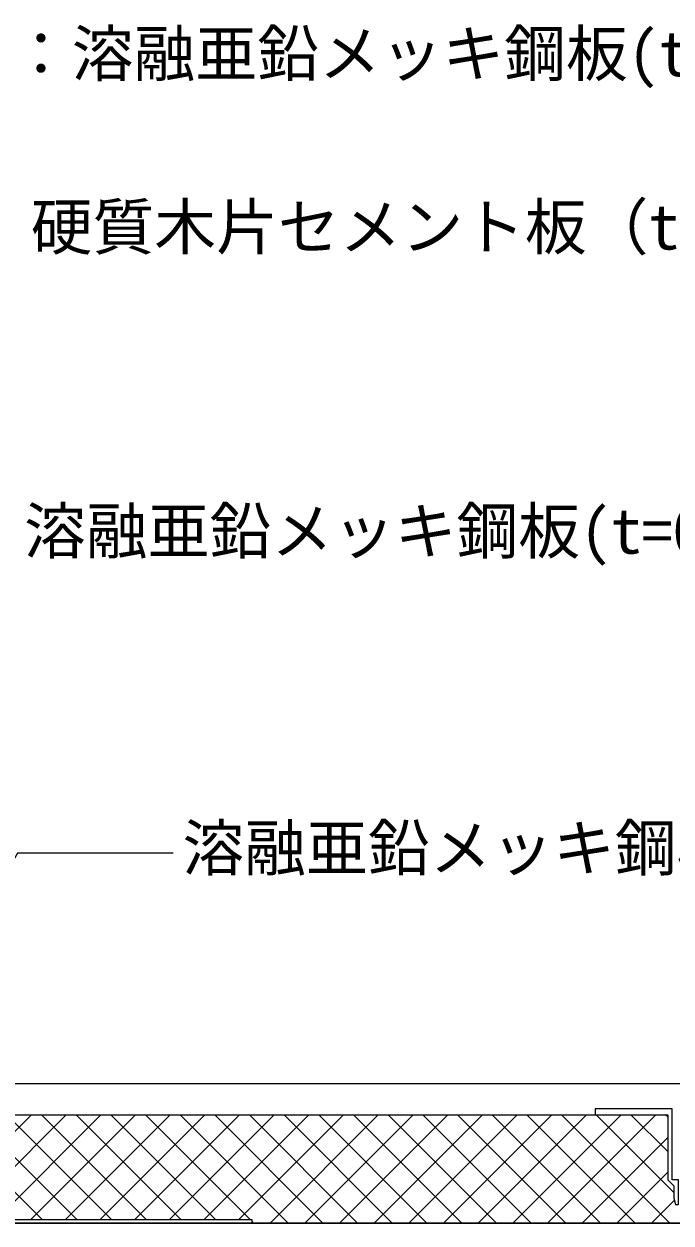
# Model space of a CAD drawing. Units: millimetres, scale not verified. Extents: x -1380 to 1380, y -955 to 955.
# Drawn here: x -369 to -159.5, y -105 to 283 of the extents above; entities that cross this region are included whole.
import ezdxf
from ezdxf.enums import TextEntityAlignment as Align

# ---------------------------------------------------------------- set-up
doc = ezdxf.new("R2010")
doc.units = ezdxf.units.MM
doc.header["$LTSCALE"] = 3
doc.linetypes.add('USER2', pattern=[9.525, 6.35, -3.175])
for name, color, linetype, lineweight in [('0-1_HATCH', 9, 'Continuous', 18), ('0-2_BOUSUI', 1, 'Continuous', 18), ('0-3_MOJI', 7, 'Continuous', 18), ('0-7_dannnetu', 6, 'Continuous', 18), ('0-8_KANAMONO', 5, 'Continuous', 18), ('0-B_dekki', 3, 'USER2', 18), ('0-D_ZATU', 6, 'Continuous', 18)]:
    doc.layers.add(name, color=color, linetype=linetype, lineweight=lineweight)
doc.styles.add('ＭＳ ゴシック', font='')
doc.styles.get('ＭＳ ゴシック').set_extended_font_data('MS Gothic')

msp = doc.modelspace()

# ---------------------------------------------------------------- linework, layer by layer
at = {"layer": '0-1_HATCH'}
for p, q in [((-400.548, -104.011), (-366.548, -70.011)), ((-363.018, -104.011), (-397.018, -70.011)), ((-389.323, -104.011), (-355.323, -70.011)), ((-351.793, -104.011), (-385.793, -70.011)), ((-378.097, -104.011), (-344.097, -70.011)), ((-340.568, -104.011), (-374.568, -70.011)), ((-366.872, -104.011), (-332.872, -70.011)), ((-329.342, -104.011), (-363.342, -70.011)), ((-355.647, -104.011), (-321.647, -70.011)), ((-318.117, -104.011), (-352.117, -70.011)), ((-344.421, -104.011), (-310.421, -70.011)), ((-306.892, -104.011), (-340.892, -70.011)), ((-333.196, -104.011), (-299.196, -70.011)), ((-295.666, -104.011), (-329.666, -70.011)), ((-321.971, -104.011), (-287.971, -70.011)), ((-283.441, -105.011), (-318.441, -70.011)), ((-310.745, -104.011), (-276.745, -70.011)), ((-272.216, -105.011), (-307.216, -70.011)), ((-299.52, -104.011), (-265.52, -70.011)), ((-260.99, -105.011), (-295.99, -70.011)), ((-289.295, -105.011), (-254.295, -70.011)), ((-249.765, -105.011), (-284.765, -70.011)), ((-278.069, -105.011), (-243.069, -70.011)), ((-238.54, -105.011), (-273.54, -70.011)), ((-266.844, -105.011), (-231.844, -70.011)), ((-227.314, -105.011), (-262.314, -70.011)), ((-255.619, -105.011), (-220.619, -70.011)), ((-216.089, -105.011), (-251.089, -70.011)), ((-244.394, -105.011), (-209.394, -70.011)), ((-204.864, -105.011), (-239.864, -70.011)), ((-233.168, -105.011), (-198.168, -70.011)), ((-193.638, -105.011), (-228.638, -70.011)), ((-221.943, -105.011), (-186.943, -70.011)), ((-182.413, -105.011), (-217.413, -70.011)), ((-210.718, -105.011), (-175.718, -70.011)), ((-171.188, -105.011), (-206.188, -70.011)), ((-199.492, -105.011), (-164.492, -70.011)), ((-159.962, -105.011), (-194.962, -70.011)), ((-158.62, -95.128), (-183.737, -70.011)), ((-160.62, -81.903), (-172.512, -70.011)), ((-160.62, -70.677), (-161.287, -70.011)), ((-188.267, -105.011), (-160.62, -77.364)), ((-177.042, -105.011), (-160.62, -88.589)), ((-165.816, -105.011), (-158.459, -97.654)), ((-294.666, -105.011), (-295.125, -104.552))]:
    msp.add_line(p, q, dxfattribs=at)
at = {"layer": '0-2_BOUSUI'}
msp.add_lwpolyline([(299.693, -60.011), (-385.983, -60.011), (-430.125, -15.869), (-430.125, 150.531), (-445.983, 166.389), (-620.525, 166.389)], dxfattribs=at)
at = {"layer": '0-3_MOJI'}
msp.add_lwpolyline([(-320.678, 14.653), (-371.116, 14.653), (-439.102, -103.103)], dxfattribs=at)
at = {"layer": '0-7_dannnetu'}
for p, q in [((-475.125, -70.011), (-160.62, -70.011)), ((-475.125, -70.011), (-160.62, -70.011)), ((-295.125, -105.011), (299.693, -105.011))]:
    msp.add_line(p, q, dxfattribs=at)
at = {"layer": '0-8_KANAMONO'}
msp.add_lwpolyline([(-495.125, -5.011), (-495.125, -105.011), (-295.125, -105.011), (-295.125, -104.011), (-494.125, -104.011), (-494.125, -5.011)], close=True, dxfattribs=at)
at = {"layer": '0-B_dekki', "linetype": 'Continuous'}
msp.add_line((299.693, -105.011), (-485.125, -105.011), dxfattribs=at)
at = {"layer": '0-D_ZATU'}
msp.add_lwpolyline([(-157.12, -91.011), (-159.12, -91.011), (-159.12, -68.011), (-184.12, -68.011), (-184.12, -70.011), (-160.62, -70.011), (-160.62, -91.011), (-158.62, -93.011), (-158.62, -97.011), (-158.12, -99.011), (-157.12, -99.011)], close=True, dxfattribs=at)

# ---------------------------------------------------------------- texts
at = {"layer": '0-3_MOJI', "style": 'ＭＳ ゴシック'}
for s, p in [('捨笠木：溶融亜鉛メッキ鋼板(t=0.4)', (-433.493, 261.746)), ('硬質木片セメント板（t=18）', (-366.81, 205.641)), ('溶融亜鉛メッキ鋼板(t=0.4)', (-368.96, 107.214)), ('溶融亜鉛メッキ鋼板(t=1.0)', (-317.678, 4.653))]:
    msp.add_text(s, height=14.66, dxfattribs=at).set_placement(p, align=Align.BOTTOM_LEFT)

doc.saveas('drawing.dxf')
